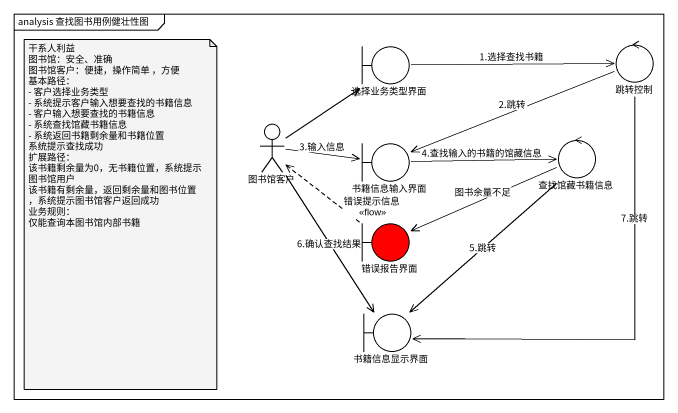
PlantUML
@startuml
mainframe analysis 查找图书用例健壮性图
boundary 选择业务类型界面
control 跳转控制
actor 图书馆客户
boundary 书籍信息输入界面
control 查找馆藏书籍信息
boundary 错误报告界面 #FF0000
boundary 书籍信息显示界面
选择业务类型界面 -right-> 跳转控制 : 1.选择查找书籍
跳转控制 -left-> 书籍信息输入界面 : 2.跳转
跳转控制 --> 书籍信息显示界面 : 7.跳转
图书馆客户 -up-> 选择业务类型界面
图书馆客户 -right-> 书籍信息输入界面 : 3.输入信息
图书馆客户 --> 书籍信息显示界面 : 6.确认查找结果
书籍信息输入界面 -right-> 查找馆藏书籍信息 : 4.查找输入的书籍的馆藏信息
查找馆藏书籍信息 -left-> 错误报告界面 : 图书余量不足
查找馆藏书籍信息 --> 书籍信息显示界面 : 5.跳转
错误报告界面 .up.> 图书馆客户 : 错误提示信息\n<<flow>>
note as N1
  干系人利益
  图书馆：安全、准确
  图书馆客户：便捷，操作简单 ，方便
  基本路径：
  - 客户选择业务类型
  - 系统提示客户输入想要查找的书籍信息
  - 客户输入想要查找的书籍信息
  - 系统查找馆藏书籍信息
  - 系统返回书籍剩余量和书籍位置
  系统提示查找成功
  扩展路径：
  该书籍剩余量为0，无书籍位置，系统提示图书馆用户
  该书籍有剩余量，返回剩余量和图书位置，系统提示图书馆客户返回成功
  业务规则：
  仅能查询本图书馆内部书籍
end note
@enduml
